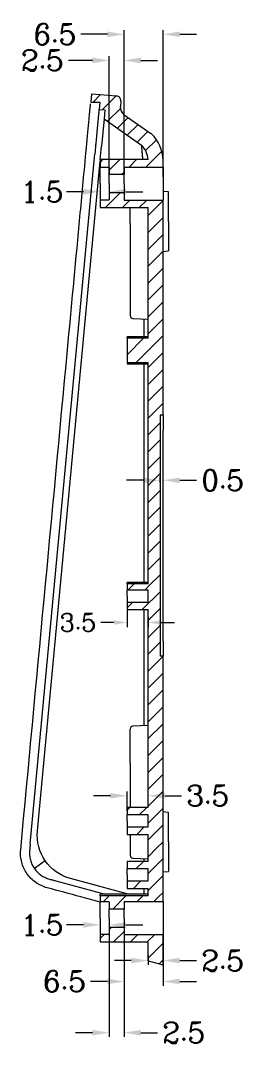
# Model space of a CAD drawing. Header units: millimetres. Extents: x -7059 to -6021, y -2109 to -1551.
# Drawn here: x -6604.6 to -6567.5, y -1884 to -1712.9 of the extents above; entities that cross this region are included whole.
import ezdxf

# ---------------------------------------------------------------- set-up
doc = ezdxf.new("R2010")
doc.units = ezdxf.units.MM
doc.layers.get('0').update_dxf_attribs({"linetype": 'CONTINUOUS'})
doc.layers.get('Defpoints').update_dxf_attribs({"linetype": 'CONTINUOUS'})
doc.layers.add('4', color=7, linetype='CONTINUOUS', true_color=0xffffff)
doc.styles.add('ROMANC', font='romanc.shx', dxfattribs={"bigfont": 'gbcbig.shx'})
doc.dimstyles.new('YanXiu', dxfattribs={"dimtxt": 2.5, "dimasz": 2.2, "dimexe": 0.66, "dimexo": 0.66, "dimgap": 0.66, "dimtad": 0, "dimdsep": 46, "dimtxsty": 'ROMANC', "dimcen": 0, "dimclrd": 256, "dimclre": 131, "dimclrt": 42, "dimazin": 2, "dimtfac": 1, "dimtofl": 0, "dimtmove": 0, "dimatfit": 3, "dimfxl": 0, "dimlwd": 5, "dimlwe": 5, "dimarcsym": 0})

# ---------------------------------------------------------------- blocks, each defined once
blk = doc.blocks.new('*D21')
at = {"color": 7, "lineweight": 0}
for p, q in [((-4873.84, -1467.7), (-4873.84, -1477.54)), ((-4867.34, -1468.65), (-4867.34, -1477.54))]:
    blk.add_line(p, q, dxfattribs=at)
at = {"lineweight": 0}
for p, q in [((-4876.64, -1476.84), (-4879.44, -1476.84)), ((-4864.54, -1476.84), (-4861.74, -1476.84))]:
    blk.add_line(p, q, dxfattribs=at)
for points in [[(-4876.64, -1476.37), (-4876.64, -1477.31), (-4873.84, -1476.84)], [(-4864.54, -1476.37), (-4864.54, -1477.31), (-4867.34, -1476.84)]]:
    blk.add_solid(points)
at = {"layer": 'Defpoints', "color": 0}
for p in [(-4873.84, -1467), (-4867.34, -1467.95), (-4873.84, -1476.84)]:
    blk.add_point(p, dxfattribs=at)
at = {"color": 7, "insert": (-4883.8, -1476.84), "char_height": 3.5, "attachment_point": 5, "style": 'ROMANC'}
blk.add_mtext('6.5', dxfattribs=at)
blk = doc.blocks.new('*D22')
at = {"lineweight": 0}
for p, q in [((-4872.64, -1473.35), (-4875.44, -1473.35)), ((-4864.54, -1473.35), (-4861.74, -1473.35))]:
    blk.add_line(p, q, dxfattribs=at)
at = {"color": 7, "lineweight": 0}
for p, q in [((-4869.84, -1472.52), (-4869.84, -1474.05)), ((-4867.34, -1472.23), (-4867.34, -1474.05))]:
    blk.add_line(p, q, dxfattribs=at)
for points in [[(-4872.64, -1472.88), (-4872.64, -1473.82), (-4869.84, -1473.35)], [(-4864.54, -1472.88), (-4864.54, -1473.82), (-4867.34, -1473.35)]]:
    blk.add_solid(points)
at = {"layer": 'Defpoints', "color": 0}
for p in [(-4867.34, -1471.54), (-4869.84, -1471.83), (-4867.34, -1473.35)]:
    blk.add_point(p, dxfattribs=at)
at = {"color": 7, "insert": (-4857.37, -1473.35), "char_height": 3.5, "attachment_point": 5, "style": 'ROMANC'}
blk.add_mtext('2.5', dxfattribs=at)
blk = doc.blocks.new('*D23')
at = {"color": 7, "lineweight": 0}
for p, q in [((-4876.34, -1467.7), (-4876.34, -1486.08)), ((-4873.84, -1466.95), (-4873.84, -1486.08))]:
    blk.add_line(p, q, dxfattribs=at)
at = {"lineweight": 0}
for p, q in [((-4879.14, -1485.38), (-4881.94, -1485.38)), ((-4871.04, -1485.38), (-4868.24, -1485.38))]:
    blk.add_line(p, q, dxfattribs=at)
for points in [[(-4879.14, -1484.92), (-4879.14, -1485.85), (-4876.34, -1485.38)], [(-4871.04, -1484.92), (-4871.04, -1485.85), (-4873.84, -1485.38)]]:
    blk.add_solid(points)
at = {"layer": 'Defpoints', "color": 0}
for p in [(-4873.84, -1466.25), (-4876.34, -1467), (-4873.84, -1485.38)]:
    blk.add_point(p, dxfattribs=at)
at = {"color": 7, "insert": (-4863.87, -1485.38), "char_height": 3.5, "attachment_point": 5, "style": 'ROMANC'}
blk.add_mtext('2.5', dxfattribs=at)
blk = doc.blocks.new('*D24')
at = {"lineweight": 0}
for p, q in [((-4880.64, -1467.39), (-4883.44, -1467.39)), ((-4873.54, -1467.39), (-4870.74, -1467.39))]:
    blk.add_line(p, q, dxfattribs=at)
at = {"color": 7, "lineweight": 0}
for p, q in [((-4877.84, -1467.27), (-4877.84, -1468.09)), ((-4876.34, -1467.27), (-4876.34, -1468.09))]:
    blk.add_line(p, q, dxfattribs=at)
for points in [[(-4880.64, -1466.93), (-4880.64, -1467.86), (-4877.84, -1467.39)], [(-4873.54, -1466.93), (-4873.54, -1467.86), (-4876.34, -1467.39)]]:
    blk.add_solid(points)
at = {"layer": 'Defpoints', "color": 0}
for p in [(-4877.84, -1466.57), (-4876.34, -1466.57), (-4877.84, -1467.39)]:
    blk.add_point(p, dxfattribs=at)
at = {"color": 7, "insert": (-4887.55, -1467.39), "char_height": 3.5, "attachment_point": 5, "style": 'ROMANC'}
blk.add_mtext('1.5', dxfattribs=at)
blk = doc.blocks.new('*D25')
at = {"lineweight": 0}
for p, q in [((-4876.14, -1445.86), (-4878.94, -1445.86)), ((-4867.04, -1445.86), (-4864.24, -1445.86))]:
    blk.add_line(p, q, dxfattribs=at)
at = {"color": 7, "lineweight": 0}
for p, q in [((-4873.34, -1448.35), (-4873.34, -1445.16)), ((-4869.84, -1445.91), (-4869.84, -1445.16))]:
    blk.add_line(p, q, dxfattribs=at)
for points in [[(-4876.14, -1445.39), (-4876.14, -1446.33), (-4873.34, -1445.86)], [(-4867.04, -1445.39), (-4867.04, -1446.33), (-4869.84, -1445.86)]]:
    blk.add_solid(points)
at = {"layer": 'Defpoints', "color": 0}
for p in [(-4869.84, -1445.86), (-4869.84, -1446.61), (-4873.34, -1449.05)]:
    blk.add_point(p, dxfattribs=at)
at = {"color": 7, "insert": (-4859.87, -1445.86), "char_height": 3.5, "attachment_point": 5, "style": 'ROMANC'}
blk.add_mtext('3.5', dxfattribs=at)
blk = doc.blocks.new('*D26')
at = {"color": 7, "lineweight": 0}
for p, q in [((-4867.84, -1393.59), (-4867.84, -1392.54)), ((-4867.34, -1393.59), (-4867.34, -1392.54))]:
    blk.add_line(p, q, dxfattribs=at)
at = {"lineweight": 0}
for p, q in [((-4870.64, -1393.24), (-4873.44, -1393.24)), ((-4864.54, -1393.24), (-4861.74, -1393.24))]:
    blk.add_line(p, q, dxfattribs=at)
for points in [[(-4870.64, -1392.78), (-4870.64, -1393.71), (-4867.84, -1393.24)], [(-4864.54, -1392.78), (-4864.54, -1393.71), (-4867.34, -1393.24)]]:
    blk.add_solid(points)
at = {"layer": 'Defpoints', "color": 0}
for p in [(-4867.84, -1394.29), (-4867.34, -1393.24), (-4867.34, -1394.29)]:
    blk.add_point(p, dxfattribs=at)
at = {"color": 7, "insert": (-4857.37, -1393.24), "char_height": 3.5, "attachment_point": 5, "style": 'ROMANC'}
blk.add_mtext('0.5', dxfattribs=at)
blk = doc.blocks.new('*D27')
at = {"lineweight": 0}
for p, q in [((-4876.64, -1318.85), (-4881.05, -1318.85)), ((-4864.54, -1318.85), (-4861.74, -1318.85))]:
    blk.add_line(p, q, dxfattribs=at)
at = {"color": 7, "lineweight": 0}
for p, q in [((-4873.84, -1342.65), (-4873.84, -1318.15)), ((-4867.34, -1342.65), (-4867.34, -1318.15))]:
    blk.add_line(p, q, dxfattribs=at)
for points in [[(-4876.64, -1318.38), (-4876.64, -1319.31), (-4873.84, -1318.85)], [(-4864.54, -1318.38), (-4864.54, -1319.31), (-4867.34, -1318.85)]]:
    blk.add_solid(points)
at = {"layer": 'Defpoints', "color": 0}
for p in [(-4873.84, -1318.85), (-4873.84, -1343.35), (-4867.34, -1343.35)]:
    blk.add_point(p, dxfattribs=at)
at = {"color": 7, "insert": (-4885.41, -1318.85), "char_height": 3.5, "attachment_point": 5, "style": 'ROMANC'}
blk.add_mtext('6.5', dxfattribs=at)
blk = doc.blocks.new('*D28')
at = {"color": 7, "lineweight": 0}
for p, q in [((-4876.34, -1343.05), (-4876.34, -1322.5)), ((-4873.84, -1343.05), (-4873.84, -1322.5))]:
    blk.add_line(p, q, dxfattribs=at)
at = {"lineweight": 0}
for p, q in [((-4879.14, -1323.2), (-4883.13, -1323.2)), ((-4871.04, -1323.2), (-4868.24, -1323.2))]:
    blk.add_line(p, q, dxfattribs=at)
for points in [[(-4879.14, -1322.73), (-4879.14, -1323.67), (-4876.34, -1323.2)], [(-4871.04, -1322.73), (-4871.04, -1323.67), (-4873.84, -1323.2)]]:
    blk.add_solid(points)
at = {"layer": 'Defpoints', "color": 0}
for p in [(-4876.34, -1323.2), (-4876.34, -1343.75), (-4873.84, -1343.75)]:
    blk.add_point(p, dxfattribs=at)
at = {"color": 7, "insert": (-4887.5, -1323.2), "char_height": 3.5, "attachment_point": 5, "style": 'ROMANC'}
blk.add_mtext('2.5', dxfattribs=at)
blk = doc.blocks.new('*D29')
at = {"color": 7, "lineweight": 0}
for p, q in [((-4876.34, -1344.78), (-4876.34, -1345.8)), ((-4877.84, -1345.32), (-4877.84, -1345.8))]:
    blk.add_line(p, q, dxfattribs=at)
at = {"lineweight": 0}
for p, q in [((-4880.64, -1345.1), (-4883.44, -1345.1)), ((-4873.54, -1345.1), (-4870.74, -1345.1))]:
    blk.add_line(p, q, dxfattribs=at)
for points in [[(-4880.64, -1344.64), (-4880.64, -1345.57), (-4877.84, -1345.1)], [(-4873.54, -1344.64), (-4873.54, -1345.57), (-4876.34, -1345.1)]]:
    blk.add_solid(points)
at = {"layer": 'Defpoints', "color": 0}
for p in [(-4877.84, -1344.62), (-4876.34, -1344.08), (-4877.84, -1345.1)]:
    blk.add_point(p, dxfattribs=at)
at = {"color": 7, "insert": (-4887.55, -1345.1), "char_height": 3.5, "attachment_point": 5, "style": 'ROMANC'}
blk.add_mtext('1.5', dxfattribs=at)
blk = doc.blocks.new('*D48')
at = {"color": 7, "lineweight": 0}
for p, q in [((-4873.34, -1414.98), (-4873.34, -1417.76)), ((-4869.84, -1416.03), (-4869.84, -1417.76))]:
    blk.add_line(p, q, dxfattribs=at)
at = {"lineweight": 0}
for p, q in [((-4875.54, -1416.96), (-4877.74, -1416.96)), ((-4867.64, -1416.96), (-4865.44, -1416.96))]:
    blk.add_line(p, q, dxfattribs=at)
for points in [[(-4875.54, -1416.59), (-4875.54, -1417.33), (-4873.34, -1416.96)], [(-4867.64, -1416.59), (-4867.64, -1417.33), (-4869.84, -1416.96)]]:
    blk.add_solid(points)
at = {"layer": 'Defpoints', "color": 0}
for p in [(-4873.34, -1414.18), (-4869.84, -1415.23), (-4873.34, -1416.96)]:
    blk.add_point(p, dxfattribs=at)
at = {"color": 7, "insert": (-4881.54, -1416.96), "char_height": 3, "attachment_point": 5, "style": 'ROMANC'}
blk.add_mtext('3.5', dxfattribs=at)

msp = doc.modelspace()

# ---------------------------------------------------------------- linework, layer by layer
at = {"color": 7, "linetype": 'Continuous', "lineweight": 0}
for p, q in [((-6592.466, -1726.506), (-6591.21, -1725.251)), ((-6590.93, -1727.785), (-6588.622, -1725.478)), ((-6590.054, -1729.723), (-6587.901, -1727.57)), ((-6588.398, -1730.882), (-6586.603, -1729.087)), ((-6586.743, -1732.041), (-6584.948, -1730.246)), ((-6585.088, -1733.2), (-6583.293, -1731.405)), ((-6583.678, -1734.605), (-6581.864, -1732.791)), ((-6583.627, -1737.368), (-6580.97, -1734.711)), ((-6591.271, -1736.569), (-6590.82, -1736.118)), ((-6589.771, -1737.884), (-6588.006, -1736.118)), ((-6586.442, -1737.368), (-6585.192, -1736.118)), ((-6587.692, -1738.618), (-6587.271, -1738.198)), ((-6580.813, -1737.368), (-6580.771, -1737.327)), ((-6590.377, -1744.118), (-6587.877, -1741.618)), ((-6587.563, -1744.118), (-6586.313, -1742.868)), ((-6584.749, -1744.118), (-6583.499, -1742.868)), ((-6583.271, -1745.455), (-6580.771, -1742.955)), ((-6583.271, -1748.27), (-6580.771, -1745.77)), ((-6583.271, -1751.084), (-6580.771, -1748.584)), ((-6583.271, -1753.898), (-6580.771, -1751.398)), ((-6583.271, -1756.713), (-6580.771, -1754.213)), ((-6583.271, -1759.527), (-6580.771, -1757.027)), ((-6583.271, -1762.342), (-6580.771, -1759.842)), ((-6583.271, -1765.156), (-6580.771, -1762.656)), ((-6586.771, -1768.656), (-6584.018, -1765.903)), ((-6585.235, -1769.934), (-6580.771, -1765.47)), ((-6583.271, -1770.785), (-6580.771, -1768.285)), ((-6583.271, -1773.599), (-6580.771, -1771.099)), ((-6583.271, -1776.413), (-6580.771, -1773.913)), ((-6583.271, -1779.228), (-6580.771, -1776.728)), ((-6583.271, -1782.042), (-6581.271, -1780.042)), ((-6583.271, -1784.856), (-6581.271, -1782.856)), ((-6583.271, -1787.671), (-6581.271, -1785.671)), ((-6583.271, -1790.485), (-6581.271, -1788.485)), ((-6583.271, -1793.299), (-6581.271, -1791.299)), ((-6583.271, -1796.114), (-6581.271, -1794.114)), ((-6583.271, -1798.928), (-6581.271, -1796.928)), ((-6583.271, -1801.743), (-6581.271, -1799.743)), ((-6583.271, -1804.557), (-6581.271, -1802.557)), ((-6583.068, -1807.168), (-6581.271, -1805.371)), ((-6585.883, -1807.168), (-6585.617, -1806.903)), ((-6586.633, -1807.918), (-6585.883, -1807.168)), ((-6584.254, -1811.168), (-6581.271, -1808.186)), ((-6583.818, -1807.918), (-6583.068, -1807.168)), ((-6586.771, -1810.871), (-6585.818, -1809.918)), ((-6583.271, -1813), (-6581.271, -1811)), ((-6583.271, -1815.814), (-6581.271, -1813.814)), ((-6583.271, -1818.629), (-6581.271, -1816.629)), ((-6583.271, -1821.443), (-6580.771, -1818.943)), ((-6583.271, -1824.257), (-6580.771, -1821.757)), ((-6583.271, -1827.072), (-6580.771, -1824.572)), ((-6583.271, -1829.886), (-6580.771, -1827.386)), ((-6583.271, -1832.7), (-6580.771, -1830.2)), ((-6583.271, -1835.515), (-6580.771, -1833.015)), ((-6583.271, -1838.329), (-6580.771, -1835.829)), ((-6583.271, -1841.143), (-6580.771, -1838.643)), ((-6583.271, -1843.958), (-6580.771, -1841.458)), ((-6586.771, -1844.643), (-6586.296, -1844.168)), ((-6584.732, -1845.418), (-6583.482, -1844.168)), ((-6583.271, -1846.772), (-6580.771, -1844.272)), ((-6586.771, -1847.458), (-6586.732, -1847.418)), ((-6585.167, -1848.668), (-6583.917, -1847.418)), ((-6583.271, -1849.587), (-6580.771, -1847.087)), ((-6581.789, -1850.918), (-6580.771, -1849.901)), ((-6583.271, -1852.401), (-6581.789, -1850.918)), ((-6585.289, -1854.418), (-6584.039, -1853.168)), ((-6583.271, -1855.215), (-6580.771, -1852.715)), ((-6585.724, -1857.668), (-6584.474, -1856.418)), ((-6583.271, -1858.03), (-6580.771, -1855.53)), ((-6581.446, -1859.018), (-6580.771, -1858.344)), ((-6590.789, -1859.918), (-6589.889, -1859.018)), ((-6589.889, -1859.018), (-6589.87, -1859)), ((-6589.174, -1861.118), (-6587.074, -1859.018)), ((-6587.074, -1859.018), (-6587.017, -1858.961)), ((-6585.11, -1859.868), (-6584.26, -1859.018)), ((-6584.26, -1859.018), (-6584.164, -1858.922)), ((-6582.296, -1859.868), (-6581.446, -1859.018)), ((-6591.271, -1866.03), (-6590.56, -1865.318)), ((-6589.771, -1864.53), (-6589.36, -1864.118)), ((-6589.046, -1866.618), (-6587.271, -1864.844)), ((-6586.231, -1866.618), (-6584.981, -1865.368)), ((-6583.417, -1866.618), (-6582.167, -1865.368)), ((-6583.271, -1869.287), (-6580.771, -1866.787)), ((-6581.425, -1870.255), (-6580.771, -1869.601))]:
    msp.add_line(p, q, dxfattribs=at)
at = {"layer": '4', "color": 7, "linetype": 'Continuous', "lineweight": 0}
for p, q in [((-6592.858, -1726.508), (-6591.351, -1726.508)), ((-6592.727, -1725.118), (-6592.857, -1726.506)), ((-6592.857, -1726.506), (-6591.351, -1726.506)), ((-6592.857, -1726.508), (-6591.351, -1726.508)), ((-6592.727, -1725.118), (-6588.548, -1725.484)), ((-6591.351, -1726.506), (-6591.466, -1727.738)), ((-6587.821, -1726.356), (-6587.905, -1727.25)), ((-6591.466, -1727.738), (-6590.47, -1727.826)), ((-6590.47, -1727.826), (-6590.611, -1729.333)), ((-6590.611, -1729.333), (-6591.036, -1733.855)), ((-6590.611, -1729.333), (-6584.343, -1733.722)), ((-6587.272, -1728.619), (-6582.822, -1731.735)), ((-6602.959, -1850.286), (-6592.163, -1735.171)), ((-6591.248, -1736.12), (-6591.036, -1733.855)), ((-6601.749, -1848.093), (-6591.271, -1736.367)), ((-6591.271, -1736.118), (-6591.271, -1737.418)), ((-6583.273, -1736.118), (-6591.271, -1736.118)), ((-6580.771, -1737.368), (-6580.771, -1736.243)), ((-6589.771, -1737.418), (-6591.271, -1737.418)), ((-6591.271, -1740.118), (-6591.271, -1737.418)), ((-6589.771, -1737.418), (-6589.771, -1738.618)), ((-6587.271, -1738.618), (-6589.771, -1738.618)), ((-6589.771, -1740.118), (-6589.771, -1738.618)), ((-6587.271, -1737.368), (-6587.271, -1738.618)), ((-6587.271, -1737.368), (-6580.771, -1737.368)), ((-6587.271, -1740.118), (-6587.271, -1738.618)), ((-6580.771, -1737.368), (-6580.771, -1742.868)), ((-6591.271, -1740.118), (-6591.271, -1742.818)), ((-6589.771, -1740.118), (-6589.771, -1741.618)), ((-6587.271, -1740.118), (-6587.271, -1741.618)), ((-6589.771, -1741.618), (-6589.771, -1742.818)), ((-6589.771, -1741.618), (-6587.271, -1741.618)), ((-6587.271, -1741.618), (-6587.271, -1742.868)), ((-6579.871, -1741.497), (-6580.771, -1741.418)), ((-6579.871, -1746.418), (-6579.871, -1741.497)), ((-6591.271, -1742.818), (-6591.271, -1744.118)), ((-6591.271, -1742.818), (-6589.771, -1742.818)), ((-6587.271, -1742.868), (-6580.771, -1742.868)), ((-6580.771, -1754.018), (-6580.771, -1742.868)), ((-6591.271, -1744.118), (-6583.271, -1744.118)), ((-6586.271, -1746.768), (-6586.271, -1744.118)), ((-6583.271, -1754.018), (-6583.271, -1744.118)), ((-6586.271, -1746.768), (-6586.271, -1756.468)), ((-6579.871, -1746.418), (-6579.871, -1751.34)), ((-6580.771, -1751.418), (-6579.871, -1751.34)), ((-6583.271, -1765.903), (-6583.271, -1754.018)), ((-6580.771, -1778.718), (-6580.771, -1754.018)), ((-6586.271, -1756.468), (-6586.271, -1762.131)), ((-6585.789, -1762.631), (-6583.271, -1762.718)), ((-6583.899, -1765.67), (-6583.899, -1762.697)), ((-6583.271, -1765.668), (-6586.771, -1765.668)), ((-6586.771, -1765.903), (-6586.771, -1765.668)), ((-6586.771, -1765.903), (-6586.771, -1767.918)), ((-6583.271, -1765.903), (-6586.771, -1765.903)), ((-6586.771, -1767.918), (-6586.771, -1769.934)), ((-6586.771, -1769.934), (-6583.271, -1769.934)), ((-6586.771, -1769.934), (-6586.771, -1770.168)), ((-6586.771, -1770.168), (-6583.271, -1770.168)), ((-6583.899, -1806.667), (-6583.899, -1770.17)), ((-6583.271, -1806.903), (-6583.271, -1769.934)), ((-6580.771, -1778.718), (-6581.271, -1778.718)), ((-6581.271, -1778.718), (-6581.271, -1807.168)), ((-6580.771, -1778.718), (-6580.771, -1781.218)), ((-6580.771, -1816.42), (-6580.771, -1781.218)), ((-6583.271, -1806.668), (-6586.771, -1806.668)), ((-6586.771, -1806.903), (-6586.771, -1806.668)), ((-6583.271, -1806.903), (-6586.771, -1806.903)), ((-6586.771, -1806.903), (-6586.771, -1807.168)), ((-6586.771, -1807.168), (-6586.771, -1807.918)), ((-6583.271, -1807.918), (-6586.771, -1807.918)), ((-6586.771, -1808.918), (-6586.771, -1807.918)), ((-6583.271, -1809.918), (-6583.271, -1807.918)), ((-6581.271, -1807.168), (-6581.271, -1818.92)), ((-6586.771, -1808.918), (-6586.771, -1809.918)), ((-6586.771, -1809.918), (-6583.271, -1809.918)), ((-6586.771, -1809.918), (-6586.771, -1811.168)), ((-6586.771, -1811.168), (-6583.271, -1811.168)), ((-6583.899, -1830.539), (-6583.899, -1811.167)), ((-6583.271, -1844.168), (-6583.271, -1811.168)), ((-6580.771, -1816.42), (-6580.771, -1818.92)), ((-6580.771, -1818.92), (-6581.271, -1818.92)), ((-6580.771, -1849.918), (-6580.771, -1818.92)), ((-6586.271, -1836.768), (-6586.271, -1831.106)), ((-6583.271, -1830.518), (-6585.789, -1830.606)), ((-6586.271, -1836.768), (-6586.271, -1844.168)), ((-6586.771, -1844.168), (-6586.771, -1845.418)), ((-6583.271, -1844.168), (-6586.771, -1844.168)), ((-6586.771, -1846.418), (-6586.771, -1845.418)), ((-6583.271, -1845.418), (-6586.771, -1845.418)), ((-6586.771, -1846.418), (-6586.771, -1847.418)), ((-6583.271, -1847.418), (-6583.271, -1845.418)), ((-6579.871, -1844.997), (-6580.771, -1844.918)), ((-6579.871, -1849.918), (-6579.871, -1844.997)), ((-6586.771, -1847.418), (-6583.271, -1847.418)), ((-6586.771, -1847.418), (-6586.771, -1848.668)), ((-6586.771, -1848.668), (-6583.271, -1848.668)), ((-6586.271, -1848.669), (-6586.271, -1852.131)), ((-6583.271, -1850.918), (-6583.271, -1848.668)), ((-6580.771, -1850.918), (-6580.771, -1849.918)), ((-6579.871, -1849.918), (-6579.871, -1850.929)), ((-6583.271, -1853.168), (-6583.271, -1850.918)), ((-6580.771, -1859.018), (-6580.771, -1850.918)), ((-6579.871, -1850.919), (-6579.871, -1854.84)), ((-6600.439, -1853.075), (-6602.274, -1854.352)), ((-6586.771, -1853.168), (-6586.771, -1854.418)), ((-6583.271, -1853.168), (-6586.771, -1853.168)), ((-6585.789, -1852.631), (-6583.271, -1852.718)), ((-6583.899, -1853.167), (-6583.899, -1852.695)), ((-6583.271, -1854.418), (-6586.771, -1854.418)), ((-6586.771, -1855.418), (-6586.771, -1854.418)), ((-6583.271, -1856.418), (-6583.271, -1854.418)), ((-6580.771, -1854.918), (-6579.871, -1854.84)), ((-6598.7, -1856.409), (-6590.453, -1858.618)), ((-6586.59, -1858.618), (-6596.223, -1856.037)), ((-6586.771, -1855.418), (-6586.771, -1856.418)), ((-6586.771, -1856.418), (-6583.271, -1856.418)), ((-6586.771, -1856.418), (-6586.771, -1857.668)), ((-6586.771, -1857.668), (-6583.271, -1857.668)), ((-6583.899, -1858.617), (-6583.899, -1857.667)), ((-6583.271, -1858.91), (-6583.271, -1857.668)), ((-6583.271, -1858.618), (-6591.271, -1858.618)), ((-6591.271, -1858.91), (-6591.271, -1858.618)), ((-6583.271, -1858.91), (-6591.271, -1858.91)), ((-6591.271, -1858.91), (-6591.271, -1859.018)), ((-6591.271, -1859.018), (-6591.271, -1859.918)), ((-6589.771, -1859.918), (-6591.271, -1859.918)), ((-6591.271, -1862.618), (-6591.271, -1859.918)), ((-6589.771, -1859.918), (-6589.771, -1861.118)), ((-6587.271, -1859.868), (-6587.271, -1861.118)), ((-6587.271, -1859.868), (-6580.771, -1859.868)), ((-6580.771, -1859.868), (-6580.771, -1859.018)), ((-6580.771, -1859.868), (-6580.771, -1865.368)), ((-6587.271, -1861.118), (-6589.771, -1861.118)), ((-6589.771, -1862.618), (-6589.771, -1861.118)), ((-6587.271, -1862.618), (-6587.271, -1861.118)), ((-6591.271, -1862.618), (-6591.271, -1865.318)), ((-6589.771, -1862.618), (-6589.771, -1864.118)), ((-6587.271, -1862.618), (-6587.271, -1864.118)), ((-6591.271, -1865.318), (-6589.771, -1865.318)), ((-6591.271, -1865.318), (-6591.271, -1866.618)), ((-6589.771, -1864.118), (-6587.271, -1864.118)), ((-6589.771, -1864.118), (-6589.771, -1865.318)), ((-6587.271, -1864.118), (-6587.271, -1865.368)), ((-6591.271, -1866.618), (-6583.271, -1866.618)), ((-6587.271, -1865.368), (-6580.771, -1865.368)), ((-6583.271, -1869.76), (-6583.271, -1866.618)), ((-6580.771, -1870.43), (-6580.771, -1865.368)), ((-6583.271, -1869.76), (-6580.771, -1870.43))]:
    msp.add_line(p, q, dxfattribs=at)
for centre, radius, start, end in [((-6588.618, -1726.281), 0.8, 354.64245, 85), ((-6586.412, -1727.39), 1.5, 174.64245, 235), ((-6583.396, -1732.554), 1, 47.53872, 55.00003), ((-6586.771, -1736.243), 6, 0, 47.53878), ((-6586.771, -1736.243), 3.5, 2.03174, 46.07944), ((-6585.771, -1762.131), 0.5, 180, 268), ((-6585.771, -1831.106), 0.5, 92, 180), ((-6585.771, -1852.131), 0.5, 180, 268)]:
    msp.add_arc(centre, radius, start, end, dxfattribs=at)
at = {"layer": '4', "color": 7, "linetype": 'Continuous', "lineweight": 0, "extrusion": (0, 0, -1)}
msp.add_arc((6594.282, -1848.793), 7.5, 285, 5.35755, dxfattribs=at)
at = {"layer": '4', "color": 7, "linetype": 'Continuous', "lineweight": 0}
for points, knots in [([(-6604.553, -1851.222), (-6601.946, -1823.417), (-6599.338, -1795.612), (-6596.079, -1760.855), (-6595.427, -1753.904), (-6594.612, -1745.215), (-6594.449, -1743.477), (-6594.123, -1740.001), (-6593.96, -1738.264), (-6593.756, -1736.091), (-6593.715, -1735.656), (-6593.654, -1735.005), (-6593.634, -1734.788), (-6593.594, -1734.356), (-6593.573, -1734.141), (-6593.513, -1733.498), (-6593.473, -1733.072), (-6593.394, -1732.229), (-6593.356, -1731.823), (-6593.282, -1731.038), (-6593.247, -1730.66), (-6593.196, -1730.114), (-6593.179, -1729.935), (-6593.147, -1729.592), (-6593.131, -1729.426), (-6593.086, -1728.947), (-6593.059, -1728.651), (-6593.008, -1728.108), (-6592.984, -1727.859), (-6592.944, -1727.426), (-6592.926, -1727.239), (-6592.902, -1726.977), (-6592.893, -1726.886), (-6592.886, -1726.809)], [0, 0, 0, 0, 0.655308, 0.655308, 0.819135, 0.819135, 0.8600917, 0.8600917, 0.9010485, 0.9010485, 0.9112877, 0.9112877, 0.9164073, 0.9164073, 0.9215269, 0.9215269, 0.931766, 0.931766, 0.9420052, 0.9420052, 0.9522444, 0.9522444, 0.957364, 0.957364, 0.9624836, 0.9624836, 0.9727228, 0.9727228, 0.982962, 0.982962, 0.9932012, 0.9932012, 1, 1, 1, 1]), ([(-6591.466, -1727.738), (-6591.466, -1727.738), (-6591.471, -1727.787), (-6591.484, -1727.929), (-6591.49, -1727.988), (-6591.503, -1728.131), (-6591.511, -1728.214), (-6591.537, -1728.495), (-6591.559, -1728.724), (-6591.609, -1729.263), (-6591.639, -1729.576), (-6591.703, -1730.261), (-6591.738, -1730.636), (-6591.795, -1731.245), (-6591.815, -1731.456), (-6591.855, -1731.884), (-6591.876, -1732.103), (-6591.917, -1732.549), (-6591.939, -1732.776), (-6591.982, -1733.241), (-6592.005, -1733.479), (-6592.072, -1734.197), (-6592.117, -1734.681), (-6592.163, -1735.171)], [0, 0, 0, 0, 0.125, 0.125, 0.1875, 0.1875, 0.25, 0.25, 0.375, 0.375, 0.5, 0.5, 0.625, 0.625, 0.6875, 0.6875, 0.75, 0.75, 0.8125, 0.8125, 0.875, 0.875, 1, 1, 1, 1]), ([(-6584.14, -1736.124), (-6584.158, -1735.895), (-6584.177, -1735.673), (-6584.215, -1735.215), (-6584.234, -1734.98), (-6584.27, -1734.563), (-6584.287, -1734.376), (-6584.315, -1734.059), (-6584.327, -1733.935), (-6584.338, -1733.807), (-6584.34, -1733.774), (-6584.343, -1733.731), (-6584.344, -1733.721), (-6584.343, -1733.722)], [0, 0, 0, 0, 0.1767653, 0.1767653, 0.382574, 0.382574, 0.5883826, 0.5883826, 0.7941913, 0.7941913, 0.8970957, 0.8970957, 1, 1, 1, 1]), ([(-6600.132, -1857.578), (-6600.474, -1857.486), (-6600.803, -1857.366), (-6601.435, -1857.071), (-6601.74, -1856.895), (-6602.317, -1856.489), (-6602.585, -1856.263), (-6603.077, -1855.769), (-6603.304, -1855.498), (-6603.706, -1854.919), (-6603.88, -1854.616), (-6604.172, -1853.982), (-6604.293, -1853.649), (-6604.472, -1852.969), (-6604.53, -1852.624), (-6604.588, -1851.928), (-6604.586, -1851.574), (-6604.553, -1851.222)], [0, 0, 0, 0, 0.125, 0.125, 0.25, 0.25, 0.375, 0.375, 0.5, 0.5, 0.625, 0.625, 0.75, 0.75, 0.875, 0.875, 1, 1, 1, 1]), ([(-6603.06, -1851.362), (-6603.085, -1851.626), (-6603.086, -1851.889), (-6603.043, -1852.412), (-6602.998, -1852.674), (-6602.864, -1853.184), (-6602.775, -1853.43), (-6602.556, -1853.905), (-6602.423, -1854.137), (-6602.123, -1854.569), (-6601.955, -1854.769), (-6601.586, -1855.141), (-6601.382, -1855.313), (-6600.952, -1855.615), (-6600.726, -1855.746), (-6600.251, -1855.969), (-6600, -1856.06), (-6599.744, -1856.129)], [0, 0, 0, 0, 0.125, 0.125, 0.25, 0.25, 0.375, 0.375, 0.5, 0.5, 0.625, 0.625, 0.75, 0.75, 0.875, 0.875, 1, 1, 1, 1]), ([(-6591.268, -1859.953), (-6592.348, -1859.664), (-6595.302, -1858.872), (-6598.257, -1858.08), (-6600.132, -1857.578)], [0, 0, 0, 0, 0.3657212, 1, 1, 1, 1])]:
    msp.add_open_spline(points, degree=3, knots=knots, dxfattribs=at)
for points in [[(-6602.959, -1850.286), (-6602.975, -1850.455), (-6603.007, -1850.804), (-6603.042, -1851.173), (-6603.06, -1851.362)], [(-6599.744, -1856.129), (-6599.56, -1856.178), (-6599.202, -1856.274), (-6598.864, -1856.365), (-6598.7, -1856.409)]]:
    msp.add_open_spline(points, degree=3, dxfattribs=at)

# ---------------------------------------------------------------- dimensions: what is measured, and where the dimension line sits
at = {"color": 1}
for base, p1, p2, picture, middle in [((-6587.271, -1715.211), (-6580.771, -1739.718), (-6587.271, -1739.718), '*D27', (-6598.846, -1715.211)), ((-6589.771, -1719.566), (-6587.271, -1740.118), (-6589.771, -1740.118), '*D28', (-6600.932, -1719.566))]:
    dim = msp.add_linear_dim(base=base, p1=p1, p2=p2, dimstyle='YanXiu', override={"dimtxt": 3.5, "dimasz": 2.8, "dimexe": 0.69965, "dimexo": 0.69965, "dimgap": 0.69965, "dimclre": 7, "dimclrt": 7, "dimlwd": 0, "dimlwe": 0}, dxfattribs=at)
    dim.commit()
    dim.dimension.update_dxf_attribs({"geometry": picture, "text_midpoint": middle, "dimtype": 128, "insert": (-1713.433, -396.364)})
for base, p1, p2, override, picture, middle in [((-6591.271, -1741.468), (-6589.771, -1740.445), (-6591.271, -1740.982), {"dimtxt": 3.5, "dimasz": 2.8, "dimexe": 0.69965, "dimexo": 0.69965, "dimgap": 0.69965, "dimclre": 7, "dimclrt": 7, "dimlwd": 0, "dimlwe": 0}, '*D29', (-6600.987, -1741.468)), ((-6580.771, -1789.608), (-6581.271, -1790.652), (-6580.771, -1790.652), {"dimtxt": 3.5, "dimasz": 2.8, "dimexe": 0.69965, "dimexo": 0.69965, "dimgap": 0.69965, "dimclre": 7, "dimclrt": 7, "dimlwd": 0, "dimlwe": 0}, '*D26', (-6570.805, -1789.608)), ((-6586.771, -1813.325), (-6583.271, -1811.591), (-6586.771, -1810.543), {"dimtxt": 3, "dimexe": 0.8, "dimexo": 0.8, "dimclre": 7, "dimclrt": 7, "dimlwd": 0, "dimlwe": 0}, '*D48', (-6594.974, -1813.325)), ((-6583.271, -1842.224), (-6586.771, -1845.418), (-6583.271, -1842.976), {"dimtxt": 3.5, "dimasz": 2.8, "dimexe": 0.69965, "dimexo": 0.69965, "dimgap": 0.69965, "dimclre": 7, "dimclrt": 7, "dimlwd": 0, "dimlwe": 0}, '*D25', (-6573.305, -1842.224)), ((-6591.271, -1863.756), (-6589.771, -1862.939), (-6591.271, -1862.939), {"dimtxt": 3.5, "dimasz": 2.8, "dimexe": 0.69965, "dimexo": 0.69965, "dimgap": 0.69965, "dimclre": 7, "dimclrt": 7, "dimlwd": 0, "dimlwe": 0}, '*D24', (-6600.987, -1863.756)), ((-6587.271, -1873.203), (-6580.771, -1864.314), (-6587.271, -1863.368), {"dimtxt": 3.5, "dimasz": 2.8, "dimexe": 0.69965, "dimexo": 0.69965, "dimgap": 0.69965, "dimclre": 7, "dimclrt": 7, "dimlwd": 0, "dimlwe": 0}, '*D21', (-6597.237, -1873.203)), ((-6587.271, -1881.749), (-6589.771, -1863.368), (-6587.271, -1862.618), {"dimtxt": 3.5, "dimasz": 2.8, "dimexe": 0.69965, "dimexo": 0.69965, "dimgap": 0.69965, "dimclre": 7, "dimclrt": 7, "dimlwd": 0, "dimlwe": 0}, '*D23', (-6577.305, -1881.749)), ((-6580.771, -1869.715), (-6583.271, -1868.189), (-6580.771, -1867.899), {"dimtxt": 3.5, "dimasz": 2.8, "dimexe": 0.69965, "dimexo": 0.69965, "dimgap": 0.69965, "dimclre": 7, "dimclrt": 7, "dimlwd": 0, "dimlwe": 0}, '*D22', (-6570.805, -1869.715))]:
    dim = msp.add_linear_dim(base=base, p1=p1, p2=p2, dimstyle='YanXiu', override=override, dxfattribs=at)
    dim.commit()
    dim.dimension.update_dxf_attribs({"geometry": picture, "text_midpoint": middle, "insert": (-1713.433, -396.364)})

doc.saveas('drawing.dxf')
